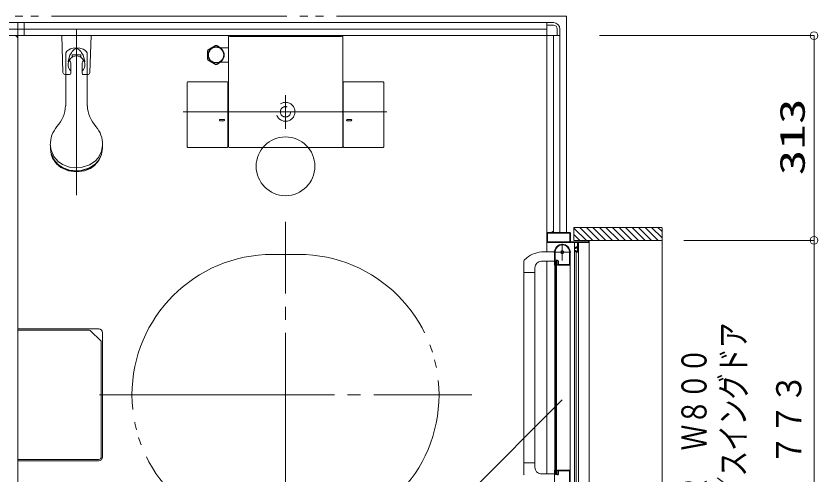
# Model space of a CAD drawing. Units: millimetres on the paper. Extents: x -305 to 305, y -152 to 152.
# Drawn here: x -164.1 to -102.7, y 46.7 to 81.8 of the extents above; entities that cross this region are included whole.
import ezdxf
from ezdxf.enums import TextEntityAlignment as Align

# ---------------------------------------------------------------- set-up
doc = ezdxf.new("R2010")
doc.units = ezdxf.units.MM
for name, pattern in [('DASHED2', [3, 2, -1]), ('LONG_CHAIN', [21, 18, -1, 1, -1]), ('LONG_DOUBLE_CHAIN', [21.8, 18, -1, 0.6, -0.6, 0.6, -1])]:
    doc.linetypes.add(name, pattern=pattern)
doc.layers.add('0-0_0', color=7, linetype='Continuous', lineweight=9)
doc.layers.add('0-1_VIEW0001', color=7, linetype='Continuous', lineweight=9)
doc.styles.add('ＭＳ ゴシック', font='')
doc.styles.get('ＭＳ ゴシック').set_extended_font_data('MS Gothic')

# ---------------------------------------------------------------- blocks, each defined once
blk = doc.blocks.new('_ORIGIN')
at = {"layer": '0-0_0'}
blk.add_line((0, 0), (-1, 0), dxfattribs=at)
blk.add_circle((0, 0), 0.5, dxfattribs=at)

msp = doc.modelspace()

# ---------------------------------------------------------------- linework, layer by layer
at = {"layer": '0-0_0'}
for p, q in [((-119.394, 80.324), (-102.984, 80.324)), ((-102.984, 79.724), (-102.984, 65.254)), ((-112.945, 64.654), (-102.984, 64.654)), ((-112.945, 64.654), (-102.984, 64.654)), ((-102.984, 64.054), (-102.984, 26.604))]:
    msp.add_line(p, q, dxfattribs=at)
at = {"layer": '0-1_VIEW0001'}
for p, q in [((-203.434, 81.323), (-123.434, 81.323)), ((-123.434, 81.323), (-203.434, 81.323)), ((-163.934, 81.323), (-163.934, 24.323)), ((-163.434, 80.323), (-163.434, 81.323)), ((-123.434, 81.323), (-123.434, 80.923)), ((-123.434, 81.323), (-122.934, 81.323)), ((-123.434, 65.198), (-123.434, 81.323)), ((-122.934, 81.123), (-123.434, 81.123)), ((-123.434, 80.823), (-203.434, 80.823)), ((-122.634, 80.323), (-122.634, 80.823)), ((-122.434, 80.323), (-122.434, 80.823)), ((-122.434, 80.323), (-204.434, 80.323)), ((-163.934, 80.073), (-163.934, 25.573)), ((-160.559, 80.323), (-159.434, 80.323)), ((-160.467, 77.495), (-160.559, 80.323)), ((-147.809, 80.22), (-147.809, 71.818)), ((-139.177, 80.268), (-147.692, 80.268)), ((-139.059, 71.818), (-139.059, 80.22)), ((-122.934, 65.248), (-122.934, 80.323)), ((-122.834, 80.323), (-122.434, 80.323)), ((-122.434, 80.323), (-122.434, 65.248)), ((-122.434, 65.248), (-122.434, 80.323)), ((-148.796, 79.567), (-149.352, 79.246)), ((-148.402, 79.393), (-148.702, 79.567)), ((-147.809, 79.393), (-148.451, 79.393)), ((-160.259, 79.001), (-160.259, 74.957)), ((-159.759, 78.845), (-159.434, 78.845)), ((-159.759, 78.845), (-159.759, 78.663)), ((-159.759, 78.845), (-159.759, 78.757)), ((-159.759, 78.845), (-159.109, 78.845)), ((-159.109, 78.845), (-159.434, 78.845)), ((-159.109, 78.845), (-159.109, 78.663)), ((-159.109, 78.845), (-159.109, 78.757)), ((-158.609, 74.957), (-158.609, 78.996)), ((-149.399, 78.522), (-149.399, 79.164)), ((-159.872, 78.25), (-159.872, 77.45)), ((-158.997, 78.25), (-158.997, 77.45)), ((-148.796, 78.12), (-149.352, 78.441)), ((-148.402, 78.293), (-148.702, 78.12)), ((-148.449, 78.293), (-147.809, 78.293)), ((-160.317, 77.35), (-159.972, 77.35)), ((-158.897, 77.35), (-158.551, 77.35)), ((-150.949, 71.818), (-150.949, 76.748)), ((-147.899, 76.798), (-150.899, 76.798)), ((-147.849, 76.748), (-147.849, 71.818)), ((-139.019, 71.818), (-139.019, 76.748)), ((-135.969, 76.798), (-138.969, 76.798)), ((-135.919, 71.818), (-135.919, 76.748)), ((-148.451, 73.913), (-148.148, 73.913)), ((-148.45, 73.813), (-148.148, 73.813)), ((-138.418, 73.913), (-138.72, 73.913)), ((-138.419, 73.813), (-138.72, 73.813)), ((-161.434, 71.944), (-161.434, 71.713)), ((-157.434, 71.713), (-157.434, 71.944)), ((-150.899, 71.768), (-147.899, 71.768)), ((-147.759, 71.768), (-139.109, 71.768)), ((-138.969, 71.768), (-135.969, 71.768)), ((-123.434, 65.2), (-123.434, 63.774)), ((-123.389, 64.563), (-123.389, 65.188)), ((-123.384, 65.248), (-123.049, 65.248)), ((-123.374, 65.203), (-121.694, 65.203)), ((-123.034, 65.263), (-123.034, 65.313)), ((-123.024, 65.323), (-123.004, 65.323)), ((-122.994, 65.313), (-122.994, 65.263)), ((-122.979, 65.248), (-121.684, 65.248)), ((-121.679, 65.188), (-121.679, 64.563)), ((-121.634, 65.198), (-121.634, 64.563)), ((-114.609, 65.648), (-121.359, 65.648)), ((-121.359, 64.649), (-121.359, 65.648)), ((-120.41, 64.648), (-121.359, 65.598)), ((-120.91, 64.648), (-121.359, 65.098)), ((-119.91, 64.648), (-120.909, 65.648)), ((-119.41, 64.648), (-120.409, 65.648)), ((-118.909, 64.648), (-119.909, 65.648)), ((-118.409, 64.648), (-119.409, 65.648)), ((-117.909, 64.648), (-118.909, 65.648)), ((-117.409, 64.648), (-118.409, 65.648)), ((-116.909, 64.648), (-117.909, 65.648)), ((-116.409, 64.648), (-117.409, 65.648)), ((-115.909, 64.648), (-116.909, 65.648)), ((-115.414, 64.648), (-116.414, 65.648)), ((-114.919, 64.648), (-115.919, 65.648)), ((-114.609, 64.833), (-115.424, 65.648)), ((-114.609, 65.328), (-114.929, 65.648)), ((-114.609, 65.597), (-114.609, 24.998)), ((-121.114, 64.498), (-123.409, 64.498)), ((-121.694, 64.548), (-123.374, 64.548)), ((-121.619, 64.548), (-120.249, 64.548)), ((-114.609, 64.648), (-121.359, 64.648)), ((-121.328, 43.153), (-121.328, 64.498)), ((-121.099, 64.163), (-121.099, 64.483)), ((-121.049, 64.483), (-121.049, 63.798)), ((-120.199, 64.498), (-121.034, 64.498)), ((-121.011, 42.769), (-121.011, 64.498)), ((-120.234, 64.563), (-120.234, 64.633)), ((-120.184, 64.633), (-120.184, 64.513)), ((-120.184, 26.148), (-120.184, 64.498)), ((-121.249, 64.043), (-121.249, 64.098)), ((-121.249, 63.798), (-121.249, 63.863)), ((-121.214, 64.028), (-121.234, 64.028)), ((-121.234, 63.878), (-121.214, 63.878)), ((-121.199, 64.148), (-121.114, 64.148)), ((-121.199, 64.088), (-121.199, 64.043)), ((-121.199, 63.863), (-121.199, 63.818)), ((-121.114, 64.103), (-121.184, 64.103)), ((-121.099, 63.818), (-121.099, 64.088)), ((-124.973, 63.311), (-125.172, 63.127)), ((-123.677, 63.773), (-122.859, 63.776)), ((-122.849, 62.763), (-122.849, 63.748)), ((-122.804, 63.218), (-122.804, 63.748)), ((-121.699, 63.822), (-121.699, 62.808)), ((-121.649, 63.749), (-121.649, 47.073)), ((-121.099, 63.748), (-121.199, 63.748)), ((-121.188, 42.983), (-121.188, 63.748)), ((-121.184, 63.803), (-121.114, 63.803)), ((-125.199, 62.198), (-125.199, 63.058)), ((-123.844, 63.053), (-122.849, 63.053)), ((-123.434, 63.048), (-123.434, 46.774)), ((-122.834, 47.073), (-122.834, 62.748)), ((-122.808, 62.748), (-122.834, 62.748)), ((-122.786, 62.77), (-122.795, 62.755)), ((-122.684, 63.073), (-122.784, 63.073)), ((-122.784, 46.748), (-122.784, 63.073)), ((-122.634, 63.098), (-122.759, 63.098)), ((-122.614, 63.143), (-122.729, 63.143)), ((-122.684, 46.748), (-122.684, 63.073)), ((-122.624, 62.777), (-122.624, 62.783)), ((-122.614, 62.755), (-122.622, 62.77)), ((-121.659, 62.748), (-122.601, 62.748)), ((-122.584, 62.823), (-122.584, 63.048)), ((-122.539, 62.808), (-122.539, 63.068)), ((-121.709, 62.798), (-122.529, 62.798)), ((-125.199, 62.198), (-125.199, 46.762)), ((-124.344, 62.198), (-125.199, 62.198)), ((-124.349, 62.198), (-124.349, 47.624)), ((-124.344, 62.198), (-124.344, 62.553)), ((-163.934, 57.873), (-157.734, 57.873)), ((-157.434, 48.073), (-157.434, 57.573)), ((-163.934, 47.773), (-157.734, 47.773)), ((-124.344, 47.624), (-125.199, 47.624)), ((-124.344, 47.624), (-124.344, 47.269)), ((-123.914, 46.774), (-122.859, 46.774)), ((-122.849, 47.058), (-122.849, 46.072)), ((-122.834, 47.073), (-122.808, 47.073)), ((-122.795, 47.066), (-122.786, 47.052)), ((-122.784, 46.748), (-122.684, 46.748)), ((-122.759, 46.723), (-122.634, 46.723)), ((-122.624, 47.038), (-122.624, 47.044)), ((-122.622, 47.052), (-122.614, 47.066)), ((-121.649, 47.073), (-122.601, 47.073)), ((-122.584, 46.773), (-122.584, 46.998)), ((-122.539, 46.758), (-122.539, 47.008)), ((-122.524, 47.023), (-121.709, 47.023)), ((-121.699, 47.013), (-121.699, 46.153)), ((-121.649, 47.104), (-121.649, 45.534))]:
    msp.add_line(p, q, dxfattribs=at)
at = {"layer": '0-1_VIEW0001', "linetype": 'LONG_CHAIN'}
for p, q in [((-159.434, 80.848), (-159.434, 68.107)), ((-143.434, 73.188), (-143.434, 75.764)), ((-151.268, 74.493), (-135.673, 74.493)), ((-143.434, 39.573), (-143.434, 66.073)), ((-122.249, 63.098), (-122.249, 64.398)), ((-122.899, 63.748), (-121.599, 63.748)), ((-157.684, 52.823), (-129.184, 52.823))]:
    msp.add_line(p, q, dxfattribs=at)
at = {"layer": '0-1_VIEW0001', "linetype": 'LONG_DOUBLE_CHAIN'}
for p, q in [((-144.434, 63.573), (-142.434, 63.573)), ((-122.249, 52.445), (-133.01, 41.685))]:
    msp.add_line(p, q, dxfattribs=at)
at = {"layer": '0-1_VIEW0001', "color": 4}
for p, q in [((-163.934, 57.771), (-158.466, 57.771)), ((-157.595, 56.983), (-158.325, 57.712)), ((-157.536, 56.841), (-157.536, 48.075)), ((-163.934, 47.875), (-157.736, 47.875))]:
    msp.add_line(p, q, dxfattribs=at)
at = {"layer": '0-1_VIEW0001', "linetype": 'LONG_DOUBLE_CHAIN'}
msp.add_lwpolyline([(-204.934, 81.823), (-121.934, 81.823), (-121.934, 65.248)], dxfattribs=at)
at = {"layer": '0-1_VIEW0001'}
for points in [[(-158.401, 77.495), (-158.309, 80.323), (-159.434, 80.323)], [(-147.759, 80.27), (-147.692, 80.27), (-147.692, 80.268)], [(-139.177, 80.268), (-139.177, 80.27), (-139.109, 80.27)], [(-160.259, 79.001), (-160.164, 79.131), (-160.01, 79.244), (-159.881, 79.302), (-159.691, 79.354), (-159.435, 79.378), (-159.182, 79.355), (-158.934, 79.28), (-158.794, 79.202), (-158.657, 79.075), (-158.609, 78.996)], [(-159.11, 79.096), (-159.213, 79.22), (-159.342, 79.313), (-159.434, 79.334), (-159.527, 79.313), (-159.615, 79.257), (-159.758, 79.096)], [(-160.089, 78.331), (-160.077, 78.379), (-160.029, 78.552), (-159.944, 78.821), (-159.815, 79.012), (-159.758, 79.096)], [(-158.779, 78.331), (-158.792, 78.379), (-158.84, 78.552), (-158.924, 78.821), (-159.054, 79.012), (-159.11, 79.096)], [(-157.434, 71.944), (-157.509, 71.47), (-157.75, 71.001), (-158.002, 70.723), (-158.427, 70.433), (-159.07, 70.224), (-159.434, 70.194), (-159.976, 70.26), (-160.513, 70.47), (-160.83, 70.691), (-161.162, 71.063), (-161.401, 71.625), (-161.434, 71.944)], [(-157.434, 71.713), (-157.509, 71.24), (-157.75, 70.77), (-158.002, 70.493), (-158.427, 70.202), (-159.07, 69.993), (-159.434, 69.964), (-159.976, 70.03), (-160.513, 70.24), (-160.83, 70.461), (-161.162, 70.832), (-161.401, 71.395), (-161.434, 71.713)], [(-157.434, 71.689), (-157.509, 71.216), (-157.75, 70.746), (-158.002, 70.468), (-158.427, 70.178), (-159.07, 69.969), (-159.434, 69.94), (-159.976, 70.005), (-160.513, 70.216), (-160.83, 70.436), (-161.162, 70.808), (-161.401, 71.371), (-161.434, 71.689)], [(-157.507, 71.223), (-157.71, 70.77), (-158.064, 70.371), (-158.368, 70.163), (-158.821, 69.975), (-159.434, 69.89), (-160.038, 69.973), (-160.624, 70.237), (-160.952, 70.509), (-161.261, 70.952), (-161.362, 71.223)]]:
    msp.add_lwpolyline(points, dxfattribs=at)
at = {"layer": '0-1_VIEW0001', "color": 4}
for points in [[(-157.595, 56.983), (-157.569, 56.951), (-157.556, 56.927)], [(-157.556, 56.927), (-157.541, 56.883), (-157.536, 56.841)]]:
    msp.add_lwpolyline(points, dxfattribs=at)
at = {"layer": '0-1_VIEW0001'}
for centre, radius in [((-148.749, 78.843), 0.625), ((-148.749, 78.843), 0.586), ((-122.249, 63.748), 0.125)]:
    msp.add_circle(centre, radius, dxfattribs=at)
at = {"layer": '0-1_VIEW0001', "linetype": 'DASHED2'}
for radius in [0.725, 0.395]:
    msp.add_circle((-143.434, 74.493), radius, dxfattribs=at)
at = {"layer": '0-1_VIEW0001', "linetype": 'LONG_DOUBLE_CHAIN'}
msp.add_circle((-143.434, 70.323), 2.25, dxfattribs=at)
at = {"layer": '0-1_VIEW0001'}
for centre, radius, start, end in [((-122.934, 80.823), 0.5, 0, 90), ((-122.934, 80.823), 0.3, 0, 90), ((-164.184, 80.073), 0.25, 0, 90), ((-147.759, 80.22), 0.05, 90, 180), ((-148.749, 78.843), 0.725, 146.29156, 153.70844), ((-148.749, 78.843), 0.725, 86.29156, 93.70844), ((-159.434, 78.103), 0.647, 120.12781, 227.49336), ((-159.709, 78.757), 0.05, 179.99901, 293.66901), ((-159.434, 78.13), 0.635, 66.33, 113.668), ((-159.159, 78.757), 0.05, 246.33, 359.99899), ((-159.434, 78.103), 0.647, 312.50664, 59.87219), ((-159.434, 78.545), 0.527, 186.69219, 213.9645), ((-159.434, 78.545), 0.527, 326.0355, 353.30781), ((-148.749, 78.843), 0.725, 206.29156, 213.70844), ((-148.749, 78.843), 0.725, 266.29156, 273.70844), ((-160.317, 77.5), 0.15, 181.85924, 263.59563), ((-159.972, 77.45), 0.1, 270, 0), ((-158.897, 77.45), 0.1, 179.99999, 270), ((-158.551, 77.5), 0.15, 276.40458, 358.14077), ((-150.899, 76.748), 0.05, 90, 180), ((-147.899, 76.748), 0.05, 0, 90), ((-138.969, 76.748), 0.05, 90, 180), ((-135.969, 76.748), 0.05, 359.99997, 90), ((-162.768, 75.058), 2.5, 317.34318, 357.6964), ((-156.101, 75.058), 2.5, 182.30366, 222.65686), ((-148.449, 73.863), 0.05, 88.07467, 270), ((-148.149, 73.863), 0.05, 270, 90), ((-138.719, 73.863), 0.05, 90, 270), ((-138.419, 73.863), 0.05, 270, 91.92533), ((-159.31, 71.988), 2.125, 139.64678, 181.19028), ((-159.559, 71.988), 2.125, 358.80972, 40.3532), ((-150.899, 71.818), 0.05, 180, 270), ((-147.899, 71.818), 0.05, 270, 0), ((-147.759, 71.818), 0.05, 180, 270), ((-139.109, 71.818), 0.05, 270, 0), ((-138.969, 71.818), 0.05, 180, 270), ((-135.969, 71.818), 0.05, 270, 359.99997), ((-123.384, 65.198), 0.05, 90, 180), ((-123.374, 65.188), 0.015, 90, 180), ((-123.049, 65.263), 0.015, 270, 0), ((-123.024, 65.313), 0.01, 90, 180), ((-123.004, 65.313), 0.01, 0, 90), ((-122.979, 65.263), 0.015, 180, 270), ((-121.694, 65.188), 0.015, 0, 90), ((-121.684, 65.198), 0.05, 0, 90), ((-123.409, 64.523), 0.025, 180, 270), ((-123.374, 64.563), 0.015, 180, 270), ((-121.694, 64.563), 0.015, 270, 0), ((-121.619, 64.563), 0.015, 180, 270), ((-121.114, 64.483), 0.015, 0, 90), ((-121.034, 64.483), 0.015, 90, 180), ((-120.249, 64.563), 0.015, 270, 0), ((-120.219, 64.633), 0.015, 90, 180), ((-120.199, 64.633), 0.015, 0, 90), ((-120.199, 64.513), 0.015, 270, 0), ((-122.249, 63.748), 0.6, 0, 180), ((-122.249, 63.748), 0.555, 7.76707, 180), ((-121.199, 64.098), 0.05, 90, 180), ((-121.234, 64.043), 0.015, 180, 270), ((-121.234, 63.863), 0.015, 90, 180), ((-121.214, 64.043), 0.015, 270, 0), ((-121.214, 63.863), 0.015, 0, 90), ((-121.184, 64.088), 0.015, 90, 180), ((-121.114, 64.163), 0.015, 270, 0), ((-121.114, 64.088), 0.015, 0, 90), ((-123.67, 61.703), 2.07, 90.2, 129.02418), ((-122.729, 63.218), 0.075, 180, 270), ((-121.709, 63.822), 0.01, 0, 7.76707), ((-121.199, 63.798), 0.05, 180, 270), ((-121.184, 63.818), 0.015, 180, 270), ((-121.114, 63.818), 0.015, 270, 0), ((-121.099, 63.798), 0.05, 270, 0), ((-125.099, 63.058), 0.1, 136.52757, 180), ((-123.844, 62.553), 0.5, 90, 180), ((-122.834, 62.763), 0.015, 180, 270), ((-122.808, 62.763), 0.015, 270, 329.03624), ((-122.799, 62.777), 0.015, 329.03624, 0), ((-122.759, 63.073), 0.025, 90, 180), ((-122.634, 63.048), 0.05, 0, 90), ((-122.609, 62.783), 0.015, 90, 180), ((-122.609, 62.777), 0.015, 180, 210.96376), ((-122.614, 63.068), 0.075, 0, 90), ((-122.601, 62.763), 0.015, 210.96376, 270), ((-122.609, 62.823), 0.025, 270, 0), ((-122.529, 62.808), 0.01, 180, 270), ((-121.709, 62.808), 0.01, 270, 0), ((-121.659, 62.758), 0.01, 270, 0), ((-157.734, 57.573), 0.3, 0, 90), ((-157.734, 48.073), 0.3, 270, 0), ((-123.844, 47.269), 0.5, 180, 262.04438), ((-125.099, 46.763), 0.1, 180, 223.47243), ((-122.834, 47.058), 0.015, 90, 180), ((-122.808, 47.058), 0.015, 30.96376, 90), ((-122.799, 47.044), 0.015, 0, 30.96376), ((-122.759, 46.748), 0.025, 180, 270), ((-122.634, 46.773), 0.05, 270, 0), ((-122.609, 47.044), 0.015, 149.03624, 180), ((-122.609, 47.038), 0.015, 180, 270), ((-122.601, 47.058), 0.015, 90, 149.03624), ((-122.614, 46.758), 0.075, 270, 0), ((-122.609, 46.998), 0.025, 0, 90), ((-122.524, 47.008), 0.015, 90, 180), ((-121.709, 47.013), 0.01, 0, 90), ((-121.659, 47.063), 0.01, 0, 90)]:
    msp.add_arc(centre, radius, start, end, dxfattribs=at)
at = {"layer": '0-1_VIEW0001', "color": 5}
msp.add_arc((-139.109, 80.22), 0.05, 0, 90, dxfattribs=at)
at = {"layer": '0-1_VIEW0001', "linetype": 'LONG_DOUBLE_CHAIN'}
for centre, start, end in [((-144.434, 52.823), 90, 270), ((-142.434, 52.823), 270, 90)]:
    msp.add_arc(centre, 10.75, start, end, dxfattribs=at)
at = {"layer": '0-1_VIEW0001', "color": 4}
for centre, start, end in [((-158.466, 57.571), 45.00002, 90), ((-157.736, 48.075), 270, 0)]:
    msp.add_arc(centre, 0.2, start, end, dxfattribs=at)

# ---------------------------------------------------------------- block references
at = {"layer": '0-0_0', "xscale": 0.6, "yscale": 0.6}
for p, rotation in [((-102.984, 80.324), 90), ((-102.984, 64.654), 270), ((-102.984, 64.654), 90)]:
    msp.add_blockref('_ORIGIN', p, dxfattribs=dict(at, rotation=rotation))

# ---------------------------------------------------------------- texts
at = {"layer": '0-0_0', "style": 'ＭＳ ゴシック'}
for s, width, p in [('313', 1.5, (-103.114, 69.633)), ('額縁内法\u3000７７３', 0.9, (-103.386, 35.636))]:
    msp.add_text(s, height=1.921, rotation=90, dxfattribs=dict(at, width=width)).set_placement(p, align=Align.BOTTOM_LEFT)
at = {"layer": '0-1_VIEW0001', "style": 'ＭＳ ゴシック', "width": 0.75}
for s, p in [('２枚折りドア／スイングドア', (-107.638, 32.82)), ('ドア位置ＢＲ\u3000Ｗ８００', (-110.635, 34.82))]:
    msp.add_text(s, height=1.921, rotation=90, dxfattribs=at).set_placement(p, align=Align.BOTTOM_LEFT)

doc.saveas('drawing.dxf')
